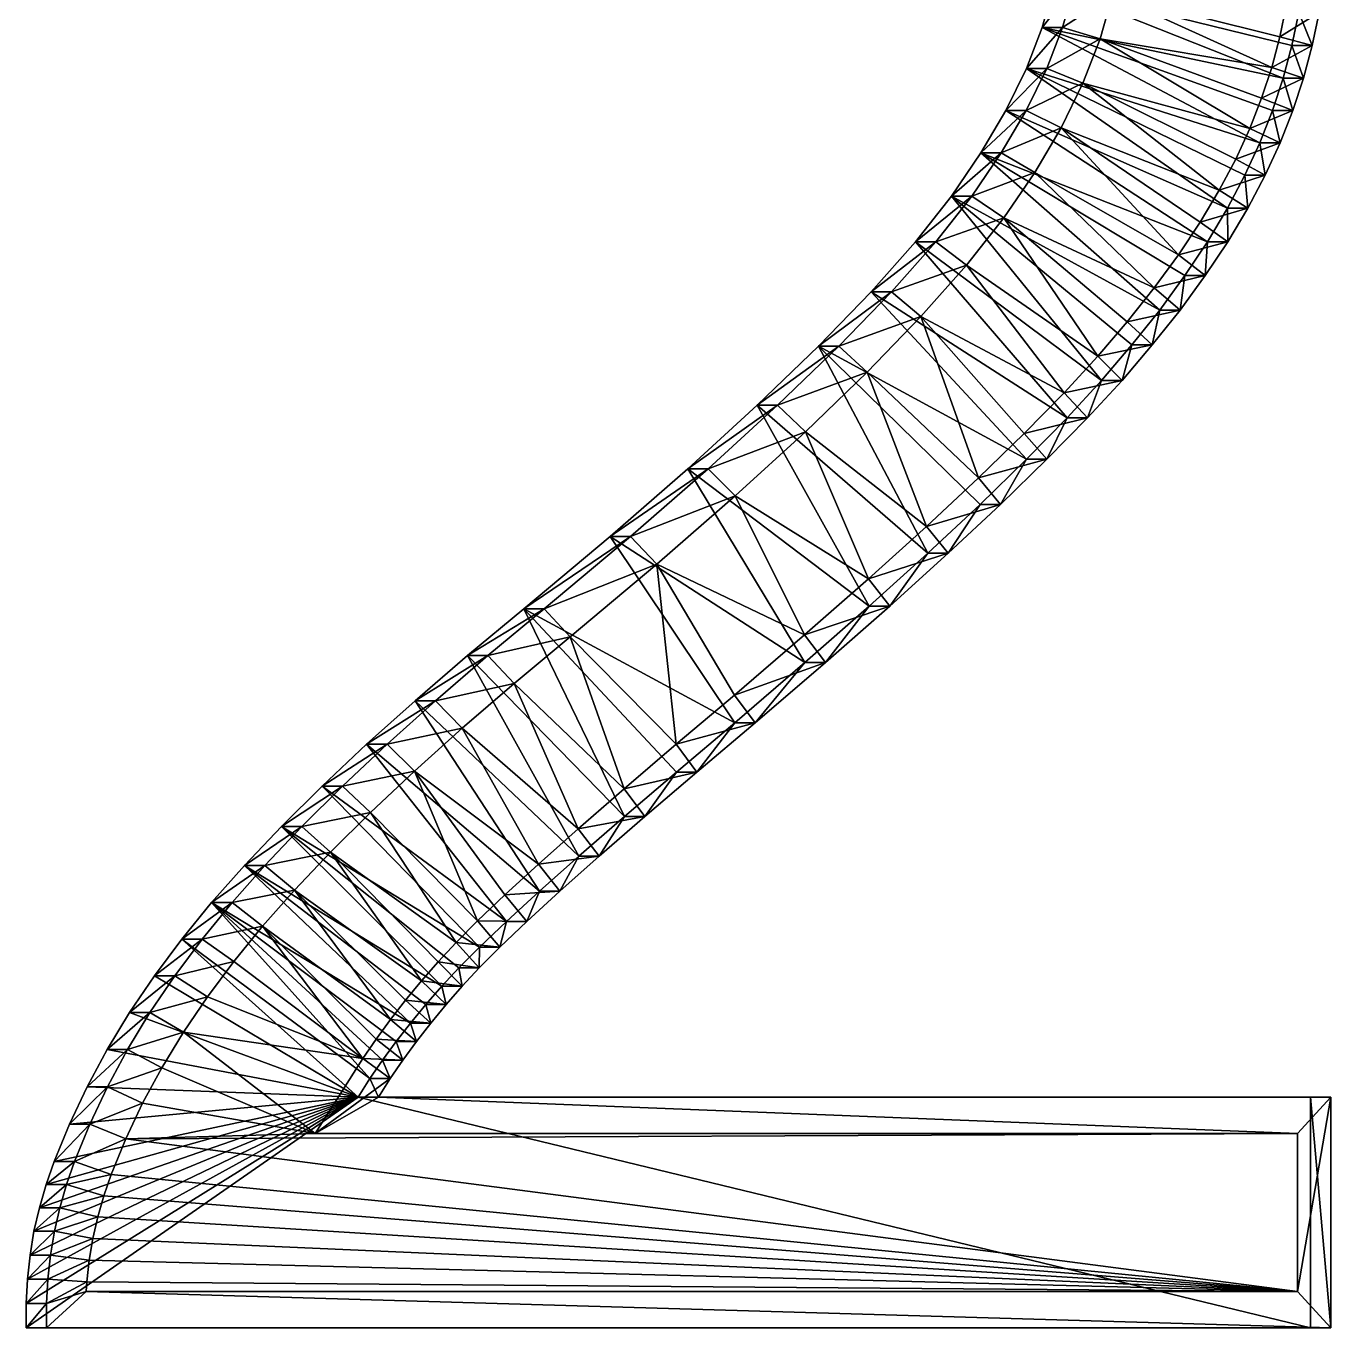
# Model space of a CAD drawing. Header units: metres. Extents: x -136 to 55, y -57 to 41.
# Drawn here: x -116.93 to -107.54, y -56.85 to -47.49 of the extents above; entities that cross this region are included whole.
import ezdxf

# ---------------------------------------------------------------- set-up
doc = ezdxf.new("R2010")
doc.units = ezdxf.units.M
doc.layers.get('0').update_dxf_attribs({"true_color": 0x57e057})

msp = doc.modelspace()

# ---------------------------------------------------------------- meshes
at = {"color": 74, "true_color": 0x58b11a}
mesh = msp.add_polyface(dxfattribs=at)
corners = [(-107.8246, -47.6282, -0.4325), (-107.7756, -47.3923, -0.4372), (-107.6781, -47.6282, 1.089), (-107.6291, -47.3923, 1.0843), (-107.7406, -47.1552, -0.4405), (-107.5941, -47.1552, 1.0809), (-107.7196, -46.9169, -0.4426), (-107.5731, -46.9169, 1.0789), (-107.7126, -46.6775, -0.4432), (-107.5661, -46.6775, 1.0782), (-109.4731, -46.6379, -0.2737), (-109.4895, -46.9202, -0.2721), (-109.3266, -46.6379, 1.2477), (-109.343, -46.9202, 1.2493), (-109.5385, -47.2072, -0.2674), (-109.392, -47.2072, 1.254), (-109.6201, -47.4987, -0.2596), (-109.4737, -47.4987, 1.2619), (-109.7345, -47.795, -0.2486), (-107.6781, -47.6282, 1.089), (-107.6291, -47.3923, 1.0843), (-107.5941, -47.1552, 1.0809), (-107.5731, -46.9169, 1.0789), (-107.5661, -46.6775, 1.0782), (-109.3266, -46.6379, 1.2477), (-109.343, -46.9202, 1.2493), (-109.392, -47.2072, 1.254), (-109.4737, -47.4987, 1.2619), (-109.588, -47.795, 1.2729), (-109.588, -47.795, 1.2729), (-107.9109, -47.5673, 1.3308), (-107.97, -47.7876, 1.3364), (-107.865, -47.3463, 1.3263), (-107.8323, -47.1244, 1.3232), (-107.8127, -46.9015, 1.3213), (-107.8062, -46.6805, 1.3207), (-109.0445, -46.6387, 1.4399), (-109.0625, -46.9501, 1.4416), (-109.1163, -47.265, 1.4468), (-109.205, -47.5818, 1.4554), (-109.488, -46.3524, -0.2723), (-107.8875, -47.8629, -0.4264)]
mesh.append_faces([[corners[k] for k in face] for face in [(6, 10, 8), (4, 11, 6), (1, 11, 4), (0, 14, 1), (41, 14, 0)]], dxfattribs={"vtx0": -1, "vtx1": -1, "color": 74})
mesh.append_faces([[corners[k] for k in face] for face in [(38, 31, 30), (38, 30, 32), (37, 32, 33), (37, 33, 34), (36, 34, 35), (8, 10, 40), (6, 11, 10), (1, 14, 11), (41, 16, 14)]], dxfattribs={"vtx0": -1, "vtx2": -1, "color": 74})
mesh.append_faces([[corners[k] for k in face] for face in [(0, 1, 2), (1, 4, 3), (4, 6, 5), (6, 8, 7), (10, 11, 12), (11, 14, 13), (14, 16, 15), (16, 18, 17), (2, 3, 19), (3, 5, 20), (5, 7, 21), (7, 9, 22), (12, 13, 24), (13, 15, 25), (15, 17, 26), (17, 28, 27), (19, 20, 30), (20, 21, 32), (21, 22, 33), (22, 23, 34), (24, 25, 36), (25, 26, 37), (26, 27, 38), (27, 29, 39)]], dxfattribs={"vtx1": -1, "color": 74})
mesh.append_faces([[corners[k] for k in face] for face in [(38, 39, 31), (37, 38, 32), (36, 37, 34)]], dxfattribs={"vtx1": -1, "vtx2": -1, "color": 74})
mesh.append_faces([[corners[k] for k in face] for face in [(1, 3, 2), (4, 5, 3), (6, 7, 5), (8, 9, 7), (11, 13, 12), (14, 15, 13), (16, 17, 15), (3, 20, 19), (5, 21, 20), (7, 22, 21), (9, 23, 22), (13, 25, 24), (15, 26, 25), (17, 27, 26), (28, 29, 27), (19, 30, 31), (20, 32, 30), (21, 33, 32), (22, 34, 33), (23, 35, 34), (25, 37, 36), (26, 38, 37), (27, 39, 38)]], dxfattribs={"vtx2": -1, "color": 74})
mesh = msp.add_polyface(dxfattribs=at)
corners = [(-108.9754, -49.7831, -0.3217), (-108.8289, -49.7831, 1.1998), (-109.0468, -50.0377, 1.2208), (-109.7345, -47.795, -0.2486), (-109.588, -47.795, 1.2729), (-109.4737, -47.4987, 1.2619), (-109.8815, -48.0959, -0.2344), (-109.735, -48.0959, 1.287), (-108.8289, -49.7831, 1.1998), (-109.0468, -50.0377, 1.2208), (-109.588, -47.795, 1.2729), (-109.735, -48.0959, 1.287), (-109.9147, -48.4014, 1.3043), (-109.9147, -48.4014, 1.3043), (-109.2206, -49.8633, 1.4569), (-109.0088, -49.6159, 1.4365), (-109.328, -47.9003, 1.4672), (-109.205, -47.5818, 1.4554), (-109.4844, -48.2204, 1.4823), (-109.6738, -48.5425, 1.5005), (-110.1651, -49.2086, 1.5478), (-109.4631, -50.1269, 1.4802), (-109.8962, -48.8673, 1.5219), (-108.8156, -49.3727, 1.4179), (-108.6411, -49.1339, 1.4011), (-108.3479, -48.6705, 1.3728), (-108.0555, -48.329, -0.4102), (-109.6201, -47.4987, -0.2596), (-108.2883, -48.7997, -0.3878), (-108.4324, -49.0403, -0.3739), (-110.0612, -48.4014, -0.2171), (-108.5949, -49.2844, -0.3583), (-108.7759, -49.532, -0.3409), (-110.2736, -48.7116, -0.1966), (-109.1933, -50.0377, -0.3007), (-109.4418, -50.3078, -0.2767), (-110.5324, -49.0401, -0.1717)]
mesh.append_faces([[corners[k] for k in face] for face in [(31, 30, 29), (32, 30, 31), (0, 33, 32), (34, 33, 0), (35, 36, 34)]], dxfattribs={"vtx0": -1, "vtx1": -1, "color": 74})
mesh.append_faces([[corners[k] for k in face] for face in [(20, 21, 14), (22, 14, 15), (22, 15, 23), (19, 23, 24), (26, 3, 27), (28, 6, 3), (29, 30, 6), (32, 33, 30)]], dxfattribs={"vtx0": -1, "vtx2": -1, "color": 74})
mesh.append_faces([[corners[k] for k in face] for face in [(3, 6, 4), (4, 7, 10), (7, 12, 11), (9, 8, 14), (10, 11, 16), (11, 13, 18)]], dxfattribs={"vtx1": -1, "color": 74})
mesh.append_faces([[corners[k] for k in face] for face in [(22, 20, 14), (19, 22, 23), (18, 19, 24), (16, 18, 25)]], dxfattribs={"vtx1": -1, "vtx2": -1, "color": 74})
mesh.append_faces([[corners[k] for k in face] for face in [(0, 1, 2), (3, 4, 5), (6, 7, 4), (1, 8, 9), (7, 11, 10), (12, 13, 11), (8, 15, 14), (10, 16, 17), (11, 18, 16), (13, 19, 18)]], dxfattribs={"vtx2": -1, "color": 74})
mesh = msp.add_polyface(dxfattribs=at)
corners = [(-108.1626, -48.5626, -0.3999), (-108.0555, -48.329, -0.4102), (-108.0161, -48.5626, 1.1215), (-107.909, -48.329, 1.1112), (-107.9645, -48.0965, -0.419), (-107.818, -48.0965, 1.1024), (-107.8875, -47.8629, -0.4264), (-107.741, -47.8629, 1.095), (-107.8246, -47.6282, -0.4325), (-107.6781, -47.6282, 1.089), (-108.0161, -48.5626, 1.1215), (-107.909, -48.329, 1.1112), (-107.818, -48.0965, 1.1024), (-107.741, -47.8629, 1.095), (-107.6781, -47.6282, 1.089), (-108.2289, -48.4461, 1.3614), (-108.3479, -48.6705, 1.3728), (-108.128, -48.2261, 1.3517), (-108.0424, -48.0074, 1.3434), (-107.97, -47.7876, 1.3364), (-109.328, -47.9003, 1.4672), (-109.205, -47.5818, 1.4554), (-109.6201, -47.4987, -0.2596), (-109.7345, -47.795, -0.2486), (-108.2883, -48.7997, -0.3878)]
mesh.append_faces([[corners[k] for k in face] for face in [(4, 22, 6), (1, 22, 4), (0, 23, 1), (24, 23, 0)]], dxfattribs={"vtx0": -1, "vtx1": -1, "color": 74})
mesh.append_faces([[corners[k] for k in face] for face in [(20, 16, 15), (20, 15, 17), (21, 17, 18), (21, 18, 19)]], dxfattribs={"vtx0": -1, "vtx2": -1, "color": 74})
mesh.append_faces([[corners[k] for k in face] for face in [(0, 1, 2), (1, 4, 3), (4, 6, 5), (6, 8, 7), (2, 3, 10), (3, 5, 11), (5, 7, 12), (7, 9, 13), (10, 11, 15), (11, 12, 17), (12, 13, 18), (13, 14, 19)]], dxfattribs={"vtx1": -1, "color": 74})
mesh.append_faces([[corners[k] for k in face] for face in [(21, 20, 17)]], dxfattribs={"vtx1": -1, "vtx2": -1, "color": 74})
mesh.append_faces([[corners[k] for k in face] for face in [(1, 3, 2), (4, 5, 3), (6, 7, 5), (8, 9, 7), (3, 11, 10), (5, 12, 11), (7, 13, 12), (9, 14, 13), (10, 15, 16), (11, 17, 15), (12, 18, 17), (13, 19, 18)]], dxfattribs={"vtx2": -1, "color": 74})
mesh = msp.add_polyface(dxfattribs=at)
corners = [(-109.8815, -48.0959, -0.2344), (-110.0612, -48.4014, -0.2171), (-109.735, -48.0959, 1.287), (-109.9147, -48.4014, 1.3043), (-110.2736, -48.7116, -0.1966), (-110.1271, -48.7116, 1.3248), (-110.5324, -49.0401, -0.1717), (-110.3859, -49.0401, 1.3497), (-110.8513, -49.4005, -0.141), (-110.7048, -49.4005, 1.3804), (-111.2305, -49.7928, -0.1045), (-111.084, -49.7928, 1.4169), (-111.6699, -50.2171, -0.0622), (-109.9147, -48.4014, 1.3043), (-110.1271, -48.7116, 1.3248), (-110.3859, -49.0401, 1.3497), (-110.7048, -49.4005, 1.3804), (-111.084, -49.7928, 1.4169), (-111.5234, -50.2171, 1.4592), (-109.6738, -48.5425, 1.5005), (-109.8962, -48.8673, 1.5219), (-110.1651, -49.2086, 1.5478), (-110.4928, -49.5789, 1.5794), (-110.8791, -49.9786, 1.6166), (-109.4631, -50.1269, 1.4802), (-109.1933, -50.0377, -0.3007), (-109.4418, -50.3078, -0.2767), (-109.7332, -50.6051, -0.2487)]
mesh.append_faces([[corners[k] for k in face] for face in [(25, 6, 4), (26, 8, 6), (27, 10, 8)]], dxfattribs={"vtx0": -1, "vtx2": -1, "color": 74})
mesh.append_faces([[corners[k] for k in face] for face in [(0, 1, 2), (1, 4, 3), (4, 6, 5), (6, 8, 7), (8, 10, 9), (10, 12, 11), (3, 5, 13), (5, 7, 14), (7, 9, 15), (9, 11, 16), (11, 18, 17), (13, 14, 19), (14, 15, 20), (15, 16, 21), (16, 17, 22)]], dxfattribs={"vtx1": -1, "color": 74})
mesh.append_faces([[corners[k] for k in face] for face in [(21, 22, 24)]], dxfattribs={"vtx1": -1, "vtx2": -1, "color": 74})
mesh.append_faces([[corners[k] for k in face] for face in [(1, 3, 2), (4, 5, 3), (6, 7, 5), (8, 9, 7), (10, 11, 9), (5, 14, 13), (7, 15, 14), (9, 16, 15), (11, 17, 16), (14, 20, 19), (15, 21, 20), (16, 22, 21), (17, 23, 22)]], dxfattribs={"vtx2": -1, "color": 74})
mesh = msp.add_polyface(dxfattribs=at)
corners = [(-108.9754, -49.7831, -0.3217), (-108.7759, -49.532, -0.3409), (-108.8289, -49.7831, 1.1998), (-108.6294, -49.532, 1.1806), (-108.5949, -49.2844, -0.3583), (-108.4484, -49.2844, 1.1631), (-108.4324, -49.0403, -0.3739), (-108.2859, -49.0403, 1.1475), (-108.2883, -48.7997, -0.3878), (-108.1418, -48.7997, 1.1336), (-108.1626, -48.5626, -0.3999), (-108.0161, -48.5626, 1.1215), (-108.8289, -49.7831, 1.1998), (-108.6294, -49.532, 1.1806), (-108.4484, -49.2844, 1.1631), (-108.2859, -49.0403, 1.1475), (-108.1418, -48.7997, 1.1336), (-108.0161, -48.5626, 1.1215), (-109.0088, -49.6159, 1.4365), (-108.8156, -49.3727, 1.4179), (-108.6411, -49.1339, 1.4011), (-108.4852, -48.8998, 1.386), (-108.3479, -48.6705, 1.3728), (-109.4844, -48.2204, 1.4823), (-109.8815, -48.0959, -0.2344)]
mesh.append_faces([[corners[k] for k in face] for face in [(6, 24, 8)]], dxfattribs={"vtx0": -1, "vtx1": -1, "color": 74})
mesh.append_faces([[corners[k] for k in face] for face in [(23, 20, 21), (23, 21, 22)]], dxfattribs={"vtx0": -1, "vtx2": -1, "color": 74})
mesh.append_faces([[corners[k] for k in face] for face in [(0, 1, 2), (1, 4, 3), (4, 6, 5), (6, 8, 7), (8, 10, 9), (2, 3, 12), (3, 5, 13), (5, 7, 14), (7, 9, 15), (9, 11, 16), (12, 13, 18), (13, 14, 19), (14, 15, 20), (15, 16, 21), (16, 17, 22)]], dxfattribs={"vtx1": -1, "color": 74})
mesh.append_faces([[corners[k] for k in face] for face in [(1, 3, 2), (4, 5, 3), (6, 7, 5), (8, 9, 7), (10, 11, 9), (3, 13, 12), (5, 14, 13), (7, 15, 14), (9, 16, 15), (11, 17, 16), (13, 19, 18), (14, 20, 19), (15, 21, 20), (16, 22, 21)]], dxfattribs={"vtx2": -1, "color": 74})
mesh = msp.add_polyface(dxfattribs=at)
corners = [(-110.4444, -51.2817, -0.1802), (-110.0674, -50.9297, -0.2165), (-110.2979, -51.2817, 1.3412), (-109.9209, -50.9297, 1.3049), (-109.7332, -50.6051, -0.2487), (-109.5867, -50.6051, 1.2728), (-109.4418, -50.3078, -0.2767), (-109.2953, -50.3078, 1.2447), (-109.1933, -50.0377, -0.3007), (-109.0468, -50.0377, 1.2208), (-108.9754, -49.7831, -0.3217), (-110.2979, -51.2817, 1.3412), (-110.7178, -51.6609, 1.3817), (-109.9209, -50.9297, 1.3049), (-109.5867, -50.6051, 1.2728), (-109.2953, -50.3078, 1.2447), (-109.0468, -50.0377, 1.2208), (-108.8289, -49.7831, 1.1998), (-110.453, -51.0883, 1.5755), (-110.0794, -50.7396, 1.5396), (-109.7494, -50.419, 1.5078), (-109.4631, -50.1269, 1.4802), (-109.2206, -49.8633, 1.4569), (-110.8791, -49.9786, 1.6166), (-110.4928, -49.5789, 1.5794), (-110.8513, -49.4005, -0.141), (-111.2305, -49.7928, -0.1045)]
mesh.append_faces([[corners[k] for k in face] for face in [(4, 25, 6), (1, 26, 4)]], dxfattribs={"vtx0": -1, "vtx1": -1, "color": 74})
mesh.append_faces([[corners[k] for k in face] for face in [(23, 18, 19), (24, 19, 20), (24, 20, 21)]], dxfattribs={"vtx0": -1, "vtx2": -1, "color": 74})
mesh.append_faces([[corners[k] for k in face] for face in [(0, 1, 2), (1, 4, 3), (4, 6, 5), (6, 8, 7), (8, 10, 9), (2, 3, 11), (3, 5, 13), (5, 7, 14), (7, 9, 15), (9, 17, 16), (11, 13, 18), (13, 14, 19), (14, 15, 20), (15, 16, 21)]], dxfattribs={"vtx1": -1, "color": 74})
mesh.append_faces([[corners[k] for k in face] for face in [(24, 23, 19)]], dxfattribs={"vtx1": -1, "vtx2": -1, "color": 74})
mesh.append_faces([[corners[k] for k in face] for face in [(1, 3, 2), (4, 5, 3), (6, 7, 5), (8, 9, 7), (2, 11, 12), (3, 13, 11), (5, 14, 13), (7, 15, 14), (9, 16, 15), (13, 19, 18), (14, 20, 19), (15, 21, 20), (16, 22, 21)]], dxfattribs={"vtx2": -1, "color": 74})
mesh = msp.add_polyface(dxfattribs=at)
corners = [(-110.4444, -51.2817, -0.1802), (-110.2979, -51.2817, 1.3412), (-110.7178, -51.6609, 1.3817), (-111.6699, -50.2171, -0.0622), (-111.5234, -50.2171, 1.4592), (-111.084, -49.7928, 1.4169), (-112.1694, -50.6733, -0.0141), (-112.0229, -50.6733, 1.5073), (-112.7291, -51.1615, 0.0398), (-112.5826, -51.1615, 1.5612), (-113.349, -51.6815, 0.0995), (-111.5234, -50.2171, 1.4592), (-111.084, -49.7928, 1.4169), (-112.0229, -50.6733, 1.5073), (-112.5826, -51.1615, 1.5612), (-113.2025, -51.6815, 1.6209), (-110.2979, -51.2817, 1.3412), (-110.453, -51.0883, 1.5755), (-110.8699, -51.4649, 1.6157), (-110.8791, -49.9786, 1.6166), (-111.3243, -50.4085, 1.6594), (-111.8288, -50.8692, 1.708), (-112.3926, -51.361, 1.7623), (-113.2025, -51.6815, 1.6209), (-111.3301, -51.8693, 1.66), (-111.2305, -49.7928, -0.1045), (-110.0674, -50.9297, -0.2165), (-110.8643, -51.6609, -0.1398), (-111.3269, -52.0675, -0.0952)]
mesh.append_faces([[corners[k] for k in face] for face in [(0, 25, 26), (27, 3, 0), (28, 6, 27)]], dxfattribs={"vtx0": -1, "vtx1": -1, "color": 74})
mesh.append_faces([[corners[k] for k in face] for face in [(21, 24, 18), (20, 18, 17), (0, 3, 25), (27, 6, 3), (28, 8, 6)]], dxfattribs={"vtx0": -1, "vtx2": -1, "color": 74})
mesh.append_faces([[corners[k] for k in face] for face in [(3, 6, 4), (6, 8, 7), (8, 10, 9), (4, 7, 11), (7, 9, 13), (9, 15, 14), (12, 11, 19), (11, 13, 20), (13, 14, 21), (14, 23, 22)]], dxfattribs={"vtx1": -1, "color": 74})
mesh.append_faces([[corners[k] for k in face] for face in [(21, 22, 24), (20, 21, 18), (19, 20, 17)]], dxfattribs={"vtx1": -1, "vtx2": -1, "color": 74})
mesh.append_faces([[corners[k] for k in face] for face in [(0, 1, 2), (3, 4, 5), (6, 7, 4), (8, 9, 7), (4, 11, 12), (7, 13, 11), (9, 14, 13), (16, 17, 18), (11, 20, 19), (13, 21, 20), (14, 22, 21)]], dxfattribs={"vtx2": -1, "color": 74})
mesh = msp.add_polyface(dxfattribs=at)
corners = [(-112.9529, -53.4612, 0.0613), (-112.8064, -53.4612, 1.5828), (-113.0898, -53.7129, 1.6101), (-112.6245, -53.1754, 0.0297), (-112.478, -53.1754, 1.5512), (-112.251, -52.8554, -0.0062), (-112.1045, -52.8554, 1.5152), (-111.8324, -52.5014, -0.0466), (-111.6859, -52.5014, 1.4749), (-111.3269, -52.0675, -0.0952), (-111.1804, -52.0675, 1.4262), (-110.8643, -51.6609, -0.1398), (-110.7178, -51.6609, 1.3817), (-110.4444, -51.2817, -0.1802), (-107.6909, -56.8541, -0.4453), (-107.5444, -56.8541, 1.0761), (-116.7816, -56.8541, 1.9655), (-107.6909, -55.1946, -0.4453), (-107.5444, -55.1946, 1.0761), (-114.5407, -55.1946, 0.2142), (-114.3942, -55.1946, 1.7357), (-113.0898, -53.7129, 1.6101), (-112.8064, -53.4612, 1.5828), (-112.478, -53.1754, 1.5512), (-112.1045, -52.8554, 1.5152), (-111.6859, -52.5014, 1.4749), (-111.1804, -52.0675, 1.4262), (-110.7178, -51.6609, 1.3817), (-110.2979, -51.2817, 1.3412), (-113.2025, -51.6815, 1.6209), (-113.2025, -51.6815, 1.6209), (-112.5826, -51.1615, 1.5612), (-107.5444, -56.8541, 1.0761), (-116.7816, -56.8541, 1.9655), (-107.5444, -55.1946, 1.0761), (-114.3942, -55.1946, 1.7357), (-112.9573, -53.264, 1.8167), (-112.6271, -52.9766, 1.7849), (-112.2522, -52.6555, 1.7488), (-111.8336, -52.3015, 1.7085), (-111.3301, -51.8693, 1.66), (-110.8699, -51.4649, 1.6157), (-110.2979, -51.2817, 1.3412), (-113.0149, -51.8831, 1.8222), (-112.3926, -51.361, 1.7623), (-107.7843, -56.5921, 1.3186), (-116.4956, -56.5921, 2.1574), (-107.7843, -55.4566, 1.3186), (-114.8492, -55.4566, 1.9988), (-116.2115, -55.4937, 2.13), (-112.7291, -51.1615, 0.0398), (-113.349, -51.6815, 0.0995)]
mesh.append_faces([[corners[k] for k in face] for face in [(14, 19, 17)]], dxfattribs={"vtx0": -1, "color": 74})
mesh.append_faces([[corners[k] for k in face] for face in [(7, 50, 9), (5, 51, 7), (3, 51, 5)]], dxfattribs={"vtx0": -1, "vtx1": -1, "color": 74})
mesh.append_faces([[corners[k] for k in face] for face in [(49, 45, 47), (49, 47, 48), (43, 37, 38), (44, 38, 39), (44, 39, 40), (7, 51, 50)]], dxfattribs={"vtx0": -1, "vtx2": -1, "color": 74})
mesh.append_faces([[corners[k] for k in face] for face in [(0, 3, 1), (3, 5, 4), (5, 7, 6), (7, 9, 8), (9, 11, 10), (11, 13, 12), (14, 17, 15), (17, 19, 18), (2, 1, 21), (1, 4, 22), (4, 6, 23), (6, 8, 24), (8, 10, 25), (10, 12, 26), (12, 28, 27), (15, 18, 32), (18, 20, 34), (22, 23, 36), (23, 24, 37), (24, 25, 38), (25, 26, 39), (26, 27, 40), (27, 42, 41), (32, 34, 45), (34, 35, 47)]], dxfattribs={"vtx1": -1, "color": 74})
mesh.append_faces([[corners[k] for k in face] for face in [(44, 43, 38)]], dxfattribs={"vtx1": -1, "vtx2": -1, "color": 74})
mesh.append_faces([[corners[k] for k in face] for face in [(0, 1, 2), (3, 4, 1), (5, 6, 4), (7, 8, 6), (9, 10, 8), (11, 12, 10), (14, 15, 16), (17, 18, 15), (19, 20, 18), (1, 22, 21), (4, 23, 22), (6, 24, 23), (8, 25, 24), (10, 26, 25), (12, 27, 26), (29, 30, 31), (15, 32, 33), (18, 34, 32), (20, 35, 34), (23, 37, 36), (24, 38, 37), (25, 39, 38), (26, 40, 39), (27, 41, 40), (30, 43, 44), (32, 45, 46), (34, 47, 45), (35, 48, 47)]], dxfattribs={"vtx2": -1, "color": 74})
mesh = msp.add_polyface(dxfattribs=at)
corners = [(-113.2363, -53.7129, 0.0886), (-112.9529, -53.4612, 0.0613), (-113.0898, -53.7129, 1.6101), (-113.349, -51.6815, 0.0995), (-113.2025, -51.6815, 1.6209), (-112.5826, -51.1615, 1.5612), (-113.7538, -52.0178, 0.1385), (-113.6073, -52.0178, 1.6599), (-114.1306, -52.3425, 0.1747), (-113.9841, -52.3425, 1.6962), (-113.2025, -51.6815, 1.6209), (-113.6073, -52.0178, 1.6599), (-113.9841, -52.3425, 1.6962), (-113.0898, -53.7129, 1.6101), (-113.243, -53.5178, 1.8442), (-113.4844, -53.7384, 1.8674), (-112.8064, -53.4612, 1.5828), (-112.9573, -53.264, 1.8167), (-113.0149, -51.8831, 1.8222), (-113.4184, -52.2182, 1.8611), (-113.7913, -52.5396, 1.897), (-114.3328, -52.6558, 1.7297), (-114.1358, -52.8491, 1.9301), (-114.4518, -53.1465, 1.9606), (-113.6822, -53.9264, 1.8865), (-112.6271, -52.9766, 1.7849), (-112.6245, -53.1754, 0.0297), (-114.4793, -52.6558, 0.2083), (-113.4744, -53.9305, 0.1116)]
mesh.append_faces([[corners[k] for k in face] for face in [(1, 6, 26), (0, 8, 1), (28, 27, 0)]], dxfattribs={"vtx0": -1, "vtx1": -1, "color": 74})
mesh.append_faces([[corners[k] for k in face] for face in [(22, 24, 15), (22, 15, 14), (20, 14, 17), (19, 17, 25), (26, 6, 3), (1, 8, 6), (0, 27, 8)]], dxfattribs={"vtx0": -1, "vtx2": -1, "color": 74})
mesh.append_faces([[corners[k] for k in face] for face in [(0, 1, 2), (3, 6, 4), (6, 8, 7), (4, 7, 10), (7, 9, 11), (13, 16, 14), (10, 11, 18), (11, 12, 19), (12, 21, 20)]], dxfattribs={"vtx1": -1, "color": 74})
mesh.append_faces([[corners[k] for k in face] for face in [(22, 23, 24), (20, 22, 14), (19, 20, 17), (18, 19, 25)]], dxfattribs={"vtx1": -1, "vtx2": -1, "color": 74})
mesh.append_faces([[corners[k] for k in face] for face in [(3, 4, 5), (6, 7, 4), (8, 9, 7), (7, 11, 10), (9, 12, 11), (13, 14, 15), (16, 17, 14), (11, 19, 18), (12, 20, 19), (21, 22, 20)]], dxfattribs={"vtx2": -1, "color": 74})
mesh = msp.add_polyface(dxfattribs=at)
corners = [(-114.1306, -52.3425, 0.1747), (-114.4793, -52.6558, 0.2083), (-113.9841, -52.3425, 1.6962), (-114.3328, -52.6558, 1.7297), (-114.8001, -52.9577, 0.2392), (-114.6536, -52.9577, 1.7606), (-115.0928, -53.2481, 0.2674), (-114.9463, -53.2481, 1.7888), (-115.3575, -53.527, 0.2929), (-115.211, -53.527, 1.8143), (-115.5942, -53.7944, 0.3157), (-115.4477, -53.7944, 1.8371), (-115.8082, -54.0568, 0.3363), (-115.6617, -54.0568, 1.8577), (-116.0048, -54.3205, 0.3552), (-115.8583, -54.3205, 1.8766), (-116.1841, -54.5854, 0.3725), (-116.0376, -54.5854, 1.8939), (-113.9841, -52.3425, 1.6962), (-114.3328, -52.6558, 1.7297), (-114.6536, -52.9577, 1.7606), (-114.9463, -53.2481, 1.7888), (-115.211, -53.527, 1.8143), (-115.4477, -53.7944, 1.8371), (-115.6617, -54.0568, 1.8577), (-115.8583, -54.3205, 1.8766), (-116.0376, -54.5854, 1.8939), (-114.1358, -52.8491, 1.9301), (-114.4518, -53.1465, 1.9606), (-114.7393, -53.4317, 1.9883), (-114.9982, -53.7045, 2.0132), (-115.2283, -53.9646, 2.0353), (-115.4354, -54.2185, 2.0553), (-115.6251, -54.4727, 2.0735), (-114.5059, -54.9163, 1.9658), (-114.4099, -54.7758, 1.9565), (-114.3077, -54.636, 1.9467), (-114.1993, -54.4968, 1.9363), (-114.0847, -54.3582, 1.9252), (-113.9639, -54.2202, 1.9136), (-113.8362, -54.0818, 1.9013), (-113.4744, -53.9305, 0.1116), (-113.6675, -54.114, 0.1302), (-113.8155, -54.2634, 0.1444), (-113.9378, -54.3958, 0.1562), (-114.0538, -54.5284, 0.1674), (-114.1637, -54.6613, 0.1779), (-114.2673, -54.7943, 0.1879), (-114.4558, -55.061, 0.2061)]
mesh.append_faces([[corners[k] for k in face] for face in [(43, 6, 42), (44, 6, 43), (45, 8, 44), (46, 8, 45), (47, 10, 46), (10, 48, 12)]], dxfattribs={"vtx0": -1, "vtx1": -1, "color": 74})
mesh.append_faces([[corners[k] for k in face] for face in [(31, 35, 36), (30, 36, 37), (30, 37, 38), (29, 38, 39), (29, 39, 40), (41, 4, 1), (42, 6, 4), (44, 8, 6), (46, 10, 8)]], dxfattribs={"vtx0": -1, "vtx2": -1, "color": 74})
mesh.append_faces([[corners[k] for k in face] for face in [(0, 1, 2), (1, 4, 3), (4, 6, 5), (6, 8, 7), (8, 10, 9), (10, 12, 11), (12, 14, 13), (14, 16, 15), (2, 3, 18), (3, 5, 19), (5, 7, 20), (7, 9, 21), (9, 11, 22), (11, 13, 23), (13, 15, 24), (15, 17, 25), (19, 20, 27), (20, 21, 28), (21, 22, 29), (22, 23, 30), (23, 24, 31), (24, 25, 32), (25, 26, 33)]], dxfattribs={"vtx1": -1, "color": 74})
mesh.append_faces([[corners[k] for k in face] for face in [(31, 32, 34), (30, 31, 36), (29, 30, 38), (28, 29, 40)]], dxfattribs={"vtx1": -1, "vtx2": -1, "color": 74})
mesh.append_faces([[corners[k] for k in face] for face in [(1, 3, 2), (4, 5, 3), (6, 7, 5), (8, 9, 7), (10, 11, 9), (12, 13, 11), (14, 15, 13), (16, 17, 15), (3, 19, 18), (5, 20, 19), (7, 21, 20), (9, 22, 21), (11, 23, 22), (13, 24, 23), (15, 25, 24), (17, 26, 25), (20, 28, 27), (21, 29, 28), (22, 30, 29), (23, 31, 30), (24, 32, 31), (25, 33, 32)]], dxfattribs={"vtx2": -1, "color": 74})
mesh = msp.add_polyface(dxfattribs=at)
corners = [(-114.0538, -54.5284, 0.1674), (-113.9378, -54.3958, 0.1562), (-113.9074, -54.5284, 1.6888), (-113.7913, -54.3958, 1.6776), (-113.8155, -54.2634, 0.1444), (-113.669, -54.2634, 1.6658), (-113.6675, -54.114, 0.1302), (-113.521, -54.114, 1.6516), (-113.4744, -53.9305, 0.1116), (-113.3279, -53.9305, 1.633), (-113.2363, -53.7129, 0.0886), (-113.0898, -53.7129, 1.6101), (-113.9074, -54.5284, 1.6888), (-113.7913, -54.3958, 1.6776), (-113.669, -54.2634, 1.6658), (-113.521, -54.114, 1.6516), (-113.3279, -53.9305, 1.633), (-113.0898, -53.7129, 1.6101), (-114.0847, -54.3582, 1.9252), (-114.1993, -54.4968, 1.9363), (-113.9639, -54.2202, 1.9136), (-113.8362, -54.0818, 1.9013), (-113.6822, -53.9264, 1.8865), (-113.4844, -53.7384, 1.8674), (-114.4518, -53.1465, 1.9606), (-114.8001, -52.9577, 0.2392)]
mesh.append_faces([[corners[k] for k in face] for face in [(6, 25, 8)]], dxfattribs={"vtx0": -1, "vtx1": -1, "color": 74})
mesh.append_faces([[corners[k] for k in face] for face in [(24, 21, 22)]], dxfattribs={"vtx0": -1, "vtx2": -1, "color": 74})
mesh.append_faces([[corners[k] for k in face] for face in [(0, 1, 2), (1, 4, 3), (4, 6, 5), (6, 8, 7), (8, 10, 9), (2, 3, 12), (3, 5, 13), (5, 7, 14), (7, 9, 15), (9, 11, 16), (12, 13, 18), (13, 14, 20), (14, 15, 21), (15, 16, 22), (16, 17, 23)]], dxfattribs={"vtx1": -1, "color": 74})
mesh.append_faces([[corners[k] for k in face] for face in [(1, 3, 2), (4, 5, 3), (6, 7, 5), (8, 9, 7), (10, 11, 9), (3, 13, 12), (5, 14, 13), (7, 15, 14), (9, 16, 15), (11, 17, 16), (12, 18, 19), (13, 20, 18), (14, 21, 20), (15, 22, 21), (16, 23, 22)]], dxfattribs={"vtx2": -1, "color": 74})
mesh = msp.add_polyface(dxfattribs=at)
corners = [(-114.5407, -55.1946, 0.2142), (-114.4558, -55.061, 0.2061), (-114.3942, -55.1946, 1.7357), (-114.3093, -55.061, 1.7275), (-114.3647, -54.9275, 0.1973), (-114.3942, -55.1946, 1.7357), (-116.0376, -54.5854, 1.8939), (-116.1995, -54.8516, 1.9095), (-116.0376, -54.5854, 1.8939), (-114.3093, -55.061, 1.7275), (-114.8492, -55.4566, 1.9988), (-114.5059, -54.9163, 1.9658), (-114.2182, -54.9275, 1.7187), (-114.4099, -54.7758, 1.9565), (-115.7974, -54.7274, 2.0901), (-115.6251, -54.4727, 2.0735), (-116.1995, -54.8516, 1.9095), (-115.9525, -54.9825, 2.1051), (-116.0905, -55.2379, 2.1184), (-116.2115, -55.4937, 2.13), (-115.4354, -54.2185, 2.0553), (-115.2283, -53.9646, 2.0353), (-116.9006, -56.3298, 0.4415), (-116.9195, -56.5026, 0.4433), (-116.8719, -56.1589, 0.4387), (-116.8335, -55.9899, 0.435), (-116.7853, -55.823, 0.4304), (-116.7274, -55.6579, 0.4248), (-116.6176, -55.3879, 0.4142), (-116.4905, -55.1191, 0.402), (-116.346, -54.8516, 0.3881), (-116.1841, -54.5854, 0.3725), (-116.0048, -54.3205, 0.3552), (-115.8082, -54.0568, 0.3363), (-115.5942, -53.7944, 0.3157), (-114.2673, -54.7943, 0.1879)]
mesh.append_faces([[corners[k] for k in face] for face in [(22, 0, 23), (24, 0, 22), (25, 0, 24), (26, 0, 25), (27, 0, 26), (28, 0, 27), (29, 0, 28), (30, 0, 29), (31, 0, 30), (32, 0, 31), (33, 0, 32)]], dxfattribs={"vtx0": -1, "vtx1": -1, "color": 74})
mesh.append_faces([[corners[k] for k in face] for face in [(14, 10, 11), (21, 11, 13), (33, 1, 0), (34, 4, 1)]], dxfattribs={"vtx0": -1, "vtx2": -1, "color": 74})
mesh.append_faces([[corners[k] for k in face] for face in [(0, 1, 2), (1, 4, 3), (2, 3, 5), (6, 7, 8), (5, 9, 10), (8, 16, 14)]], dxfattribs={"vtx1": -1, "color": 74})
mesh.append_faces([[corners[k] for k in face] for face in [(18, 19, 10), (17, 18, 10), (14, 17, 10), (15, 14, 11), (20, 15, 11), (35, 4, 34)]], dxfattribs={"vtx1": -1, "vtx2": -1, "color": 74})
mesh.append_faces([[corners[k] for k in face] for face in [(1, 3, 2), (9, 11, 10), (12, 13, 11), (8, 14, 15), (16, 17, 14)]], dxfattribs={"vtx2": -1, "color": 74})
mesh = msp.add_polyface(dxfattribs=at)
corners = [(-114.3647, -54.9275, 0.1973), (-114.2182, -54.9275, 1.7187), (-114.3093, -55.061, 1.7275), (-114.2673, -54.7943, 0.1879), (-114.1208, -54.7943, 1.7093), (-114.1637, -54.6613, 0.1779), (-114.0172, -54.6613, 1.6994), (-114.0538, -54.5284, 0.1674), (-113.9074, -54.5284, 1.6888), (-116.9281, -56.8541, 0.4441), (-107.6909, -56.8541, -0.4453), (-116.7816, -56.8541, 1.9655), (-114.3093, -55.061, 1.7275), (-114.3942, -55.1946, 1.7357), (-114.2182, -54.9275, 1.7187), (-114.1208, -54.7943, 1.7093), (-114.0172, -54.6613, 1.6994), (-113.9074, -54.5284, 1.6888), (-107.5444, -56.8541, 1.0761), (-116.7816, -56.8541, 1.9655), (-114.5059, -54.9163, 1.9658), (-114.4099, -54.7758, 1.9565), (-114.3077, -54.636, 1.9467), (-114.1993, -54.4968, 1.9363), (-107.5444, -56.8541, 1.0761), (-116.4956, -56.5921, 2.1574), (-116.492, -56.5238, 2.157), (-107.7843, -56.5921, 1.3186), (-116.4747, -56.3659, 2.1554), (-116.4486, -56.2099, 2.1528), (-116.4135, -56.0556, 2.1495), (-116.3695, -55.903, 2.1452), (-116.3161, -55.7511, 2.1401), (-116.2115, -55.4937, 2.13), (-114.5407, -55.1946, 0.2142)]
mesh.append_faces([[corners[k] for k in face] for face in [(9, 34, 10)]], dxfattribs={"vtx0": -1, "vtx1": -1, "color": 74})
mesh.append_faces([[corners[k] for k in face] for face in [(0, 3, 1), (3, 5, 4), (5, 7, 6), (9, 10, 11), (2, 1, 12), (1, 4, 14), (4, 6, 15), (6, 8, 16), (11, 18, 19), (12, 14, 20), (14, 15, 21), (15, 16, 22), (16, 17, 23), (19, 24, 25)]], dxfattribs={"vtx1": -1, "color": 74})
mesh.append_faces([[corners[k] for k in face] for face in [(28, 26, 27), (29, 28, 27), (30, 29, 27), (31, 30, 27), (32, 31, 27), (33, 32, 27)]], dxfattribs={"vtx1": -1, "vtx2": -1, "color": 74})
mesh.append_faces([[corners[k] for k in face] for face in [(0, 1, 2), (3, 4, 1), (5, 6, 4), (7, 8, 6), (2, 12, 13), (1, 14, 12), (4, 15, 14), (6, 16, 15), (8, 17, 16), (15, 22, 21), (16, 23, 22), (26, 25, 27)]], dxfattribs={"vtx2": -1, "color": 74})
mesh = msp.add_polyface(dxfattribs=at)
corners = [(-116.1841, -54.5854, 0.3725), (-116.346, -54.8516, 0.3881), (-116.0376, -54.5854, 1.8939), (-116.1995, -54.8516, 1.9095), (-116.4905, -55.1191, 0.402), (-116.344, -55.1191, 1.9234), (-116.6176, -55.3879, 0.4142), (-116.4711, -55.3879, 1.9356), (-116.7274, -55.6579, 0.4248), (-116.5809, -55.6579, 1.9462), (-116.7853, -55.823, 0.4304), (-116.6388, -55.823, 1.9518), (-116.8335, -55.9899, 0.435), (-116.687, -55.9899, 1.9564), (-116.8719, -56.1589, 0.4387), (-116.7254, -56.1589, 1.9601), (-116.9006, -56.3298, 0.4415), (-116.7541, -56.3298, 1.9629), (-116.9195, -56.5026, 0.4433), (-116.773, -56.5026, 1.9647), (-116.9287, -56.6774, 0.4442), (-116.7822, -56.6774, 1.9656), (-116.9281, -56.8541, 0.4441), (-116.7816, -56.8541, 1.9655), (-116.1995, -54.8516, 1.9095), (-116.0376, -54.5854, 1.8939), (-116.344, -55.1191, 1.9234), (-116.4711, -55.3879, 1.9356), (-116.5809, -55.6579, 1.9462), (-116.6388, -55.823, 1.9518), (-116.687, -55.9899, 1.9564), (-116.7254, -56.1589, 1.9601), (-116.7541, -56.3298, 1.9629), (-116.773, -56.5026, 1.9647), (-116.7822, -56.6774, 1.9656), (-116.7816, -56.8541, 1.9655), (-115.9525, -54.9825, 2.1051), (-116.0905, -55.2379, 2.1184), (-116.2115, -55.4937, 2.13), (-116.3161, -55.7511, 2.1401), (-116.3695, -55.903, 2.1452), (-116.4135, -56.0556, 2.1495), (-116.4486, -56.2099, 2.1528), (-116.4747, -56.3659, 2.1554), (-116.492, -56.5238, 2.157), (-116.4956, -56.5921, 2.1574), (-114.5407, -55.1946, 0.2142)]
mesh.append_faces([[corners[k] for k in face] for face in [(34, 35, 45)]], dxfattribs={"color": 74})
mesh.append_faces([[corners[k] for k in face] for face in [(20, 46, 22), (18, 46, 20)]], dxfattribs={"vtx0": -1, "vtx1": -1, "color": 74})
mesh.append_faces([[corners[k] for k in face] for face in [(0, 1, 2), (1, 4, 3), (4, 6, 5), (6, 8, 7), (8, 10, 9), (10, 12, 11), (12, 14, 13), (14, 16, 15), (16, 18, 17), (18, 20, 19), (20, 22, 21), (3, 5, 24), (5, 7, 26), (7, 9, 27), (9, 11, 28), (11, 13, 29), (13, 15, 30), (15, 17, 31), (17, 19, 32), (19, 21, 33), (21, 23, 34), (24, 26, 36), (26, 27, 37), (27, 28, 38), (28, 29, 39), (29, 30, 40), (30, 31, 41), (31, 32, 42), (32, 33, 43), (33, 34, 44)]], dxfattribs={"vtx1": -1, "color": 74})
mesh.append_faces([[corners[k] for k in face] for face in [(1, 3, 2), (4, 5, 3), (6, 7, 5), (8, 9, 7), (10, 11, 9), (12, 13, 11), (14, 15, 13), (16, 17, 15), (18, 19, 17), (20, 21, 19), (22, 23, 21), (3, 24, 25), (5, 26, 24), (7, 27, 26), (9, 28, 27), (11, 29, 28), (13, 30, 29), (15, 31, 30), (17, 32, 31), (19, 33, 32), (21, 34, 33), (23, 35, 34), (26, 37, 36), (27, 38, 37), (28, 39, 38), (29, 40, 39), (30, 41, 40), (31, 42, 41), (32, 43, 42), (33, 44, 43), (34, 45, 44)]], dxfattribs={"vtx2": -1, "color": 74})

doc.saveas('drawing.dxf')
